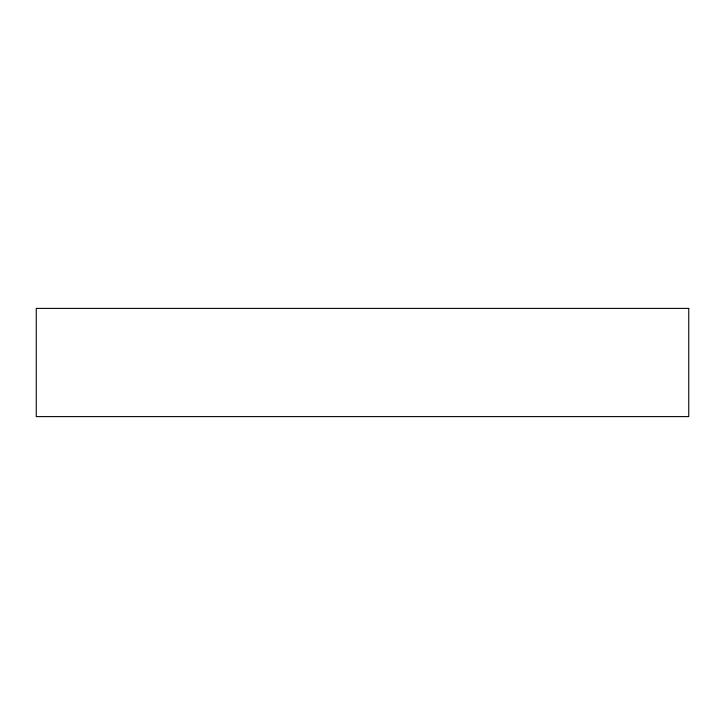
<?xml version="1.0" encoding="UTF-8"?>
<svg xmlns="http://www.w3.org/2000/svg" width="725" height="725" viewBox="0 0 725 725"><rect width="100%" height="100%" fill="white"/><g stroke="black" fill="none" stroke-linecap="round" stroke-linejoin="round"><path stroke-width="1.09" d="M688.75 308.397L36.25 308.397L36.25 416.603L688.75 416.603L688.75 308.397"/></g></svg>
